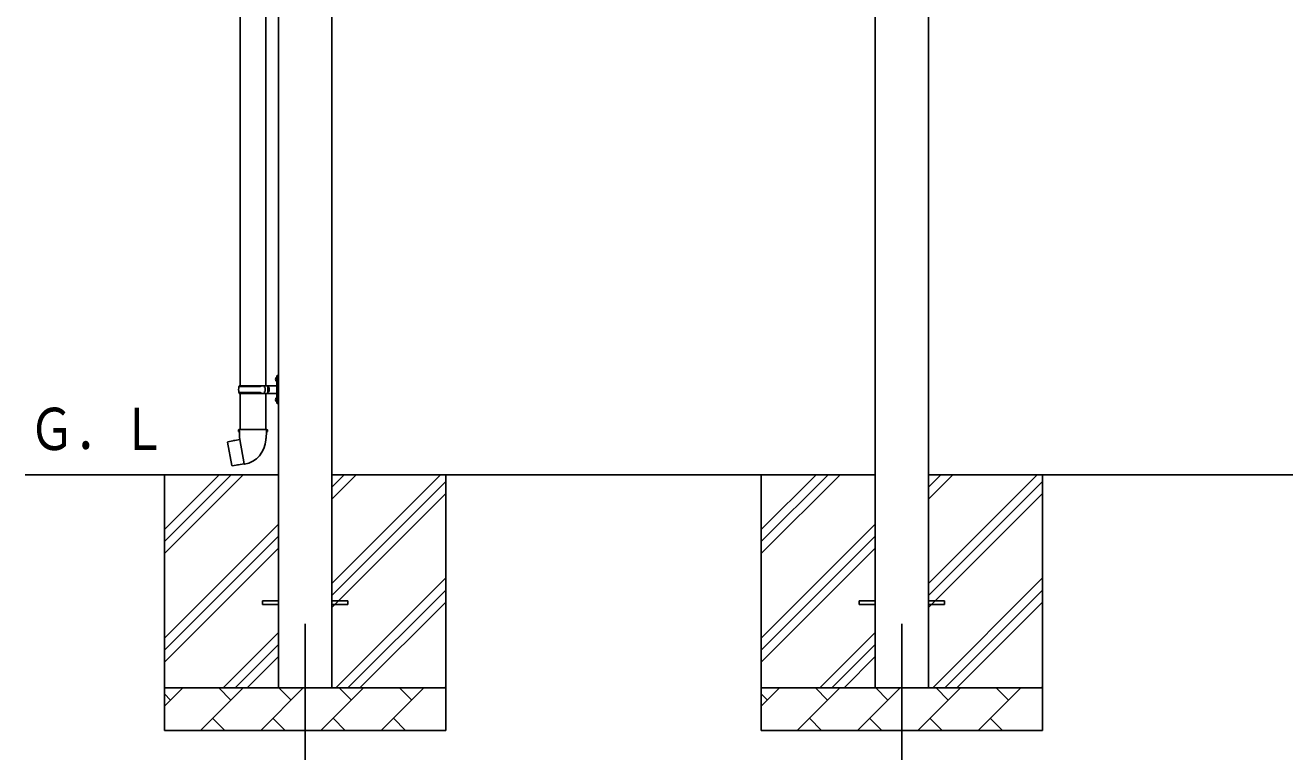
# Model space of a CAD drawing. Units: millimetres, scale not verified. Extents: x -12615 to 12615, y -8910 to 8910.
# Drawn here: x -3416 to -461, y -5632 to -3927 of the extents above; entities that cross this region are included whole.
import ezdxf
from ezdxf.enums import TextEntityAlignment as Align

# ---------------------------------------------------------------- set-up
doc = ezdxf.new("R2010")
doc.units = ezdxf.units.MM
doc.header["$LTSCALE"] = 40
for name, color, linetype in [('0-3_YKK_12', 2, 'Continuous'), ('0-4_YKK_13', 4, 'Continuous'), ('0-5_YKK_A1', 4, 'Continuous')]:
    doc.layers.add(name, color=color, linetype=linetype)
doc.styles.add('ＭＳ ゴシック', font='')
doc.styles.get('ＭＳ ゴシック').set_extended_font_data('MS Gothic')

msp = doc.modelspace()

# ---------------------------------------------------------------- linework, layer by layer
at = {"layer": '0-3_YKK_12'}
for p, q in [((-2759.22, -5332.18), (-2759.22, -5832.18)), ((-1359.22, -5332.18), (-1359.22, -5832.18))]:
    msp.add_line(p, q, dxfattribs=at)
at = {"layer": '0-4_YKK_13'}
for p, q in [((-2911.72, -3868.68), (-2911.72, -4773.18)), ((-2851.72, -3868.68), (-2851.72, -4773.18)), ((-2828.02, -4756.04), (-2825.97, -4757.03)), ((-2826.75, -4754.03), (-2826.12, -4754.03)), ((-2826.75, -4754.03), (-2826.75, -4762.33)), ((-2826.12, -4754.03), (-2826.12, -4762.33)), ((-2826.12, -4754.03), (-2825.72, -4754.43)), ((-2825.97, -4757.03), (-2825.36, -4758.18)), ((-2825.72, -4750.18), (-2822.72, -4748.68)), ((-2825.72, -4750.18), (-2825.72, -4782.18)), ((-2825.72, -4754.43), (-2825.72, -4761.93)), ((-2822.72, -4748.68), (-2822.72, -4782.18)), ((-2822.72, -4748.68), (-2821.72, -4748.68)), ((-2821.72, -4748.68), (-2821.72, -4782.18)), ((-2914.72, -4775.18), (-2864.38, -4775.18)), ((-2913.72, -4773.18), (-2827.72, -4773.18)), ((-2913.72, -4773.18), (-2913.72, -4775.18)), ((-2854.72, -4773.18), (-2854.72, -4777.68)), ((-2854.72, -4777.68), (-2852.72, -4777.68)), ((-2854.72, -4791.18), (-2854.72, -4786.68)), ((-2854.72, -4786.68), (-2852.72, -4786.68)), ((-2852.72, -4777.68), (-2852.72, -4782.18)), ((-2852.72, -4786.68), (-2852.72, -4782.18)), ((-2846.72, -4773.18), (-2846.72, -4782.18)), ((-2846.72, -4777.68), (-2843.72, -4777.68)), ((-2846.72, -4791.18), (-2846.72, -4782.18)), ((-2846.72, -4786.68), (-2843.72, -4786.68)), ((-2843.72, -4777.68), (-2843.72, -4782.18)), ((-2843.72, -4786.68), (-2843.72, -4782.18)), ((-2826.75, -4762.33), (-2826.12, -4762.33)), ((-2826.12, -4762.33), (-2825.72, -4761.93)), ((-2825.72, -4814.18), (-2825.72, -4782.18)), ((-2822.72, -4815.68), (-2822.72, -4782.18)), ((-2821.72, -4815.68), (-2821.72, -4782.18)), ((-2914.72, -4789.18), (-2864.38, -4789.18)), ((-2913.72, -4791.18), (-2913.72, -4789.18)), ((-2913.72, -4791.18), (-2827.72, -4791.18)), ((-2911.72, -4791.18), (-2911.72, -4876.11)), ((-2851.72, -4791.18), (-2851.72, -4876.11)), ((-2828.02, -4804.04), (-2825.97, -4805.03)), ((-2826.75, -4802.03), (-2826.12, -4802.03)), ((-2826.75, -4802.03), (-2826.75, -4810.33)), ((-2826.75, -4810.33), (-2826.12, -4810.33)), ((-2826.12, -4802.03), (-2826.12, -4810.33)), ((-2826.12, -4802.03), (-2825.72, -4802.43)), ((-2826.12, -4810.33), (-2825.72, -4809.93)), ((-2825.97, -4805.03), (-2825.36, -4806.18)), ((-2825.72, -4802.43), (-2825.72, -4809.93)), ((-2825.72, -4814.18), (-2822.72, -4815.68)), ((-2822.72, -4815.68), (-2821.72, -4815.68)), ((-2940.18, -4904.56), (-2940.99, -4905.73)), ((-2912.31, -4899.31), (-2940.18, -4904.56)), ((-2927.44, -4901.96), (-2927.65, -4902.2)), ((-2913.57, -4876.11), (-2915.72, -4876.89)), ((-2915.72, -4876.89), (-2915.72, -4880.51)), ((-2915.72, -4880.51), (-2913.48, -4881.33)), ((-2913.57, -4876.11), (-2881.72, -4876.11)), ((-2913.57, -4876.11), (-2913.48, -4881.33)), ((-2913.48, -4881.33), (-2913.22, -4896.11)), ((-2913.22, -4896.11), (-2911.87, -4898.11)), ((-2901.95, -4956.61), (-2912.09, -4899.13)), ((-2912.06, -4898.31), (-2912.06, -4899.02)), ((-2911.87, -4898.11), (-2911.9, -4898.12)), ((-2849.87, -4876.11), (-2881.72, -4876.11)), ((-2851.53, -4898.05), (-2851.6, -4900.21)), ((-2850.22, -4896.11), (-2851.53, -4898.05)), ((-2847.72, -4880.51), (-2849.96, -4881.33)), ((-2849.87, -4876.11), (-2847.72, -4876.89)), ((-2847.72, -4876.89), (-2847.72, -4880.51)), ((-2940.99, -4905.73), (-2931.37, -4960.29)), ((-2917.34, -4959.2), (-2917.62, -4959.05)), ((-2901.65, -4957.37), (-2901.89, -4956.71)), ((-2859.22, -5277.68), (-2821.72, -5277.68)), ((-2859.22, -5286.68), (-2859.22, -5277.68)), ((-2859.22, -5286.68), (-2821.72, -5286.68)), ((-2696.72, -5277.68), (-2659.22, -5277.68)), ((-2696.72, -5286.68), (-2659.22, -5286.68)), ((-2659.22, -5286.68), (-2659.22, -5277.68)), ((-1459.22, -5277.68), (-1421.72, -5277.68)), ((-1459.22, -5286.68), (-1459.22, -5277.68)), ((-1459.22, -5286.68), (-1421.72, -5286.68)), ((-1296.72, -5277.68), (-1259.22, -5277.68)), ((-1296.72, -5286.68), (-1259.22, -5286.68)), ((-1259.22, -5286.68), (-1259.22, -5277.68))]:
    msp.add_line(p, q, dxfattribs=at)
for points in [[(-2828.02, -4760.33), (-2825.97, -4759.33), (-2825.36, -4758.18)], [(-2828.02, -4808.33), (-2825.97, -4807.33), (-2825.36, -4806.18)], [(-2925.19, -4901.74), (-2925.47, -4901.59), (-2927.44, -4901.96)], [(-2849.87, -4876.11), (-2849.96, -4881.33), (-2850.22, -4896.11)], [(-2902.22, -4956.51), (-2930.21, -4961.11), (-2931.37, -4960.29)], [(-2915.16, -4958.64), (-2915.37, -4958.88), (-2917.34, -4959.2)]]:
    msp.add_lwpolyline(points, dxfattribs=at)
for centre, radius, start, end in [((-2822.42, -4758.18), 6, 136.21765, 223.78235), ((-2865.97, -4782.18), 49.25, 171.82876, 180.00002), ((-2865.97, -4782.18), 49.25, 180.00002, 188.17127), ((-2864.38, -4773.18), 2, 270, 359.99998), ((-2827.72, -4771.18), 2, 270, 359.99998), ((-2864.38, -4791.18), 2, 0.00005, 90.00004), ((-2822.42, -4806.18), 6, 136.21765, 223.78235), ((-2827.72, -4793.18), 2, 0.00005, 90.00004), ((-2912.36, -4899.02), 0.3, 280.66842, 0), ((-2911.86, -4898.31), 0.2, 100, 180), ((-2911.87, -4898.11), 60.3, 279.96938, 358), ((-2902.17, -4956.81), 0.3, 20, 99.33158), ((-2901.46, -4957.3), 0.2, 200, 279.96938)]:
    msp.add_arc(centre, radius, start, end, dxfattribs=at)
at = {"layer": '0-5_YKK_A1'}
for p, q in [((-1421.72, -2638.52), (-1421.72, -5482.18)), ((-1296.72, -5482.18), (-1296.72, -2638.52)), ((-2821.72, -2685.18), (-2821.72, -5482.18)), ((-2696.72, -5482.18), (-2696.72, -2685.18)), ((-2821.72, -4982.18), (-3415.88, -4982.18)), ((-3089.22, -4982.18), (-3089.22, -5582.18)), ((-3089.22, -5167.23), (-2904.17, -4982.18)), ((-3089.22, -5138.95), (-2932.45, -4982.18)), ((-3089.22, -5110.67), (-2960.74, -4982.18)), ((-1421.72, -4982.18), (-2696.72, -4982.18)), ((-2696.72, -5237.28), (-2441.62, -4982.18)), ((-2696.72, -5039.29), (-2639.61, -4982.18)), ((-2696.72, -5011.01), (-2667.89, -4982.18)), ((-2429.22, -4982.18), (-2429.22, -5582.18)), ((-1689.22, -4982.18), (-1689.22, -5582.18)), ((-1689.22, -5167.23), (-1504.17, -4982.18)), ((-1689.22, -5138.95), (-1532.45, -4982.18)), ((-1689.22, -5110.67), (-1560.74, -4982.18)), ((-21.72, -4982.18), (-1296.72, -4982.18)), ((-1296.72, -5237.28), (-1041.62, -4982.18)), ((-1296.72, -5039.29), (-1239.61, -4982.18)), ((-1296.72, -5011.01), (-1267.89, -4982.18)), ((-1029.22, -4982.18), (-1029.22, -5582.18)), ((-2696.72, -5265.57), (-2429.22, -4998.07)), ((-1296.72, -5265.57), (-1029.22, -4998.07)), ((-2696.72, -5293.85), (-2429.22, -5026.35)), ((-1296.72, -5293.85), (-1029.22, -5026.35)), ((-3089.22, -5365.22), (-2821.72, -5097.72)), ((-1689.22, -5365.22), (-1421.72, -5097.72)), ((-3089.22, -5393.51), (-2821.72, -5126.01)), ((-1689.22, -5393.51), (-1421.72, -5126.01)), ((-3089.22, -5421.79), (-2821.72, -5154.29)), ((-1689.22, -5421.79), (-1421.72, -5154.29)), ((-2687.06, -5482.18), (-2429.22, -5224.34)), ((-1287.06, -5482.18), (-1029.22, -5224.34)), ((-2658.78, -5482.18), (-2429.22, -5252.62)), ((-1258.78, -5482.18), (-1029.22, -5252.62)), ((-2630.49, -5482.18), (-2429.22, -5280.91)), ((-1230.49, -5482.18), (-1029.22, -5280.91)), ((-2951.62, -5482.18), (-2821.72, -5352.28)), ((-1551.62, -5482.18), (-1421.72, -5352.28)), ((-2923.33, -5482.18), (-2821.72, -5380.57)), ((-1523.33, -5482.18), (-1421.72, -5380.57)), ((-2895.05, -5482.18), (-2821.72, -5408.85)), ((-1495.05, -5482.18), (-1421.72, -5408.85)), ((-3089.22, -5482.18), (-2429.22, -5482.18)), ((-3089.22, -5525.08), (-3046.32, -5482.18)), ((-3004.9, -5582.18), (-2904.9, -5482.18)), ((-2933.46, -5510.74), (-2962.01, -5482.18)), ((-2863.48, -5582.18), (-2763.48, -5482.18)), ((-2792.03, -5510.74), (-2820.59, -5482.18)), ((-2722.06, -5582.18), (-2622.06, -5482.18)), ((-2650.61, -5510.74), (-2679.17, -5482.18)), ((-2580.64, -5582.18), (-2480.64, -5482.18)), ((-2509.19, -5510.74), (-2537.75, -5482.18)), ((-2432.5, -5482.18), (-2429.22, -5478.9)), ((-1689.22, -5482.18), (-1029.22, -5482.18)), ((-1689.22, -5525.08), (-1646.32, -5482.18)), ((-1604.9, -5582.18), (-1504.9, -5482.18)), ((-1533.46, -5510.74), (-1562.01, -5482.18)), ((-1463.48, -5582.18), (-1363.48, -5482.18)), ((-1392.03, -5510.74), (-1420.59, -5482.18)), ((-1322.06, -5582.18), (-1222.06, -5482.18)), ((-1250.61, -5510.74), (-1279.17, -5482.18)), ((-1180.64, -5582.18), (-1080.64, -5482.18)), ((-1109.19, -5510.74), (-1137.75, -5482.18)), ((-1032.5, -5482.18), (-1029.22, -5478.9)), ((-3074.88, -5510.74), (-3089.22, -5496.4)), ((-1674.88, -5510.74), (-1689.22, -5496.4)), ((-2976.35, -5553.63), (-2947.8, -5582.18)), ((-2834.93, -5553.63), (-2806.37, -5582.18)), ((-2693.51, -5553.63), (-2664.95, -5582.18)), ((-2552.09, -5553.63), (-2523.53, -5582.18)), ((-1576.35, -5553.63), (-1547.8, -5582.18)), ((-1434.93, -5553.63), (-1406.37, -5582.18)), ((-1293.51, -5553.63), (-1264.95, -5582.18)), ((-1152.09, -5553.63), (-1123.53, -5582.18)), ((-2429.22, -5582.18), (-3089.22, -5582.18)), ((-1029.22, -5582.18), (-1689.22, -5582.18))]:
    msp.add_line(p, q, dxfattribs=at)

# ---------------------------------------------------------------- texts
at = {"layer": '0-5_YKK_A1', "style": 'ＭＳ ゴシック', "width": 0.8}
msp.add_text('Ｇ．Ｌ', height=98.97, dxfattribs=at).set_placement((-3407.57, -4953.73), align=Align.BOTTOM_LEFT)

doc.saveas('drawing.dxf')
